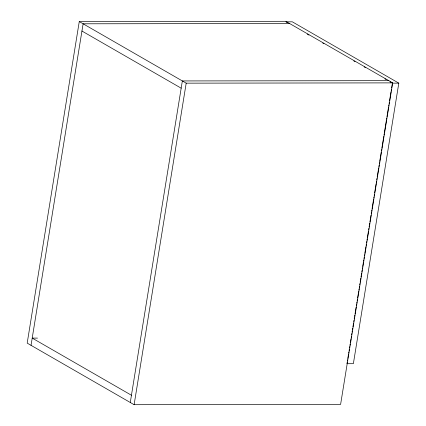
<?xml version="1.0" encoding="UTF-8"?>
<svg xmlns="http://www.w3.org/2000/svg" width="426" height="426" viewBox="0 0 426 426"><rect width="100%" height="100%" fill="white"/><g stroke="black" fill="none" stroke-linecap="round" stroke-linejoin="round"><path stroke-width="0.64" d="M79.268 21.582L27.189 343.122L134.115 404.7L340.603 404.418L392.681 82.878L285.755 21.3L79.268 21.582L186.194 83.155L392.681 82.878M31.039 345.342L83.118 23.797L289.6 23.515M130.271 402.485L182.349 80.94L388.832 80.658M134.115 404.7L186.194 83.155M347.174 362.388L346.961 363.703L353.372 363.692L398.811 83.145L292.311 21.817L285.899 21.827M347.387 361.072L347.6 359.757M347.813 358.447L348.452 354.501M348.665 353.191L348.878 351.876M349.091 350.561L349.304 349.245M349.517 347.935L349.73 346.62M349.943 345.305L350.156 343.99M350.369 342.68L351.008 338.734M351.221 337.419L351.434 336.109M351.647 334.793L351.86 333.478M352.073 332.163L352.286 330.853M352.499 329.538L352.712 328.222M352.925 326.907L353.559 322.967M353.772 321.651L353.985 320.336M354.198 319.026L354.411 317.711M354.624 316.396L354.837 315.08M355.05 313.77L356.115 307.199M356.328 305.884L356.541 304.569M356.754 303.253L356.967 301.943M357.18 300.628L357.393 299.313M357.606 297.998L358.671 291.432M358.884 290.117L359.097 288.801M359.31 287.486L359.523 286.176M359.73 284.861L359.943 283.546M360.156 282.23L360.795 278.29M361.008 276.975L361.221 275.659M361.434 274.349L361.647 273.034M361.86 271.719L362.073 270.404M362.286 269.094L362.499 267.778M362.712 266.463L363.351 262.522M363.564 261.207L363.777 259.892M363.99 258.577L364.203 257.267M364.416 255.951L364.629 254.636M364.842 253.321L365.907 246.755M366.12 245.44L366.328 244.125M366.541 242.809L366.754 241.494M366.967 240.184L367.18 238.869M367.393 237.554L368.458 230.983M368.671 229.673L368.884 228.357M369.097 227.042L369.31 225.727M369.523 224.411L369.736 223.102M369.949 221.786L371.014 215.215M371.227 213.9L371.44 212.59M371.653 211.275L371.866 209.959M372.079 208.644L373.565 199.448M373.778 198.133L373.991 196.817M374.204 195.507L374.417 194.192M374.63 192.877L376.121 183.681M376.334 182.365L376.547 181.05M376.76 179.735L376.973 178.425M377.186 177.109L378.677 167.908M378.89 166.598L379.103 165.283M379.316 163.967L379.523 162.652M379.736 161.342L381.227 152.141M381.44 150.831L381.653 149.515M381.866 148.2L383.783 136.373M383.996 135.058L384.209 133.748M384.422 132.433L386.334 120.606M386.547 119.291L386.76 117.975M386.973 116.665L388.464 107.464M388.677 106.149L388.89 104.839M389.103 103.523L389.316 102.208M389.529 100.893L391.02 91.696M391.233 90.381L391.446 89.066M391.659 87.756L392.405 83.155L398.811 83.145M37.483 338.1L32.211 338.106L131.442 395.248M286.48 22.157L287.63 22.818M307.199 34.091L308.93 35.086M322.743 43.042L323.898 43.708M353.83 60.945L354.98 61.605M364.193 66.909L365.343 67.574M384.918 78.847L386.068 79.508M390.099 81.829L391.249 82.495M81.946 31.034L181.178 88.177"/></g></svg>
